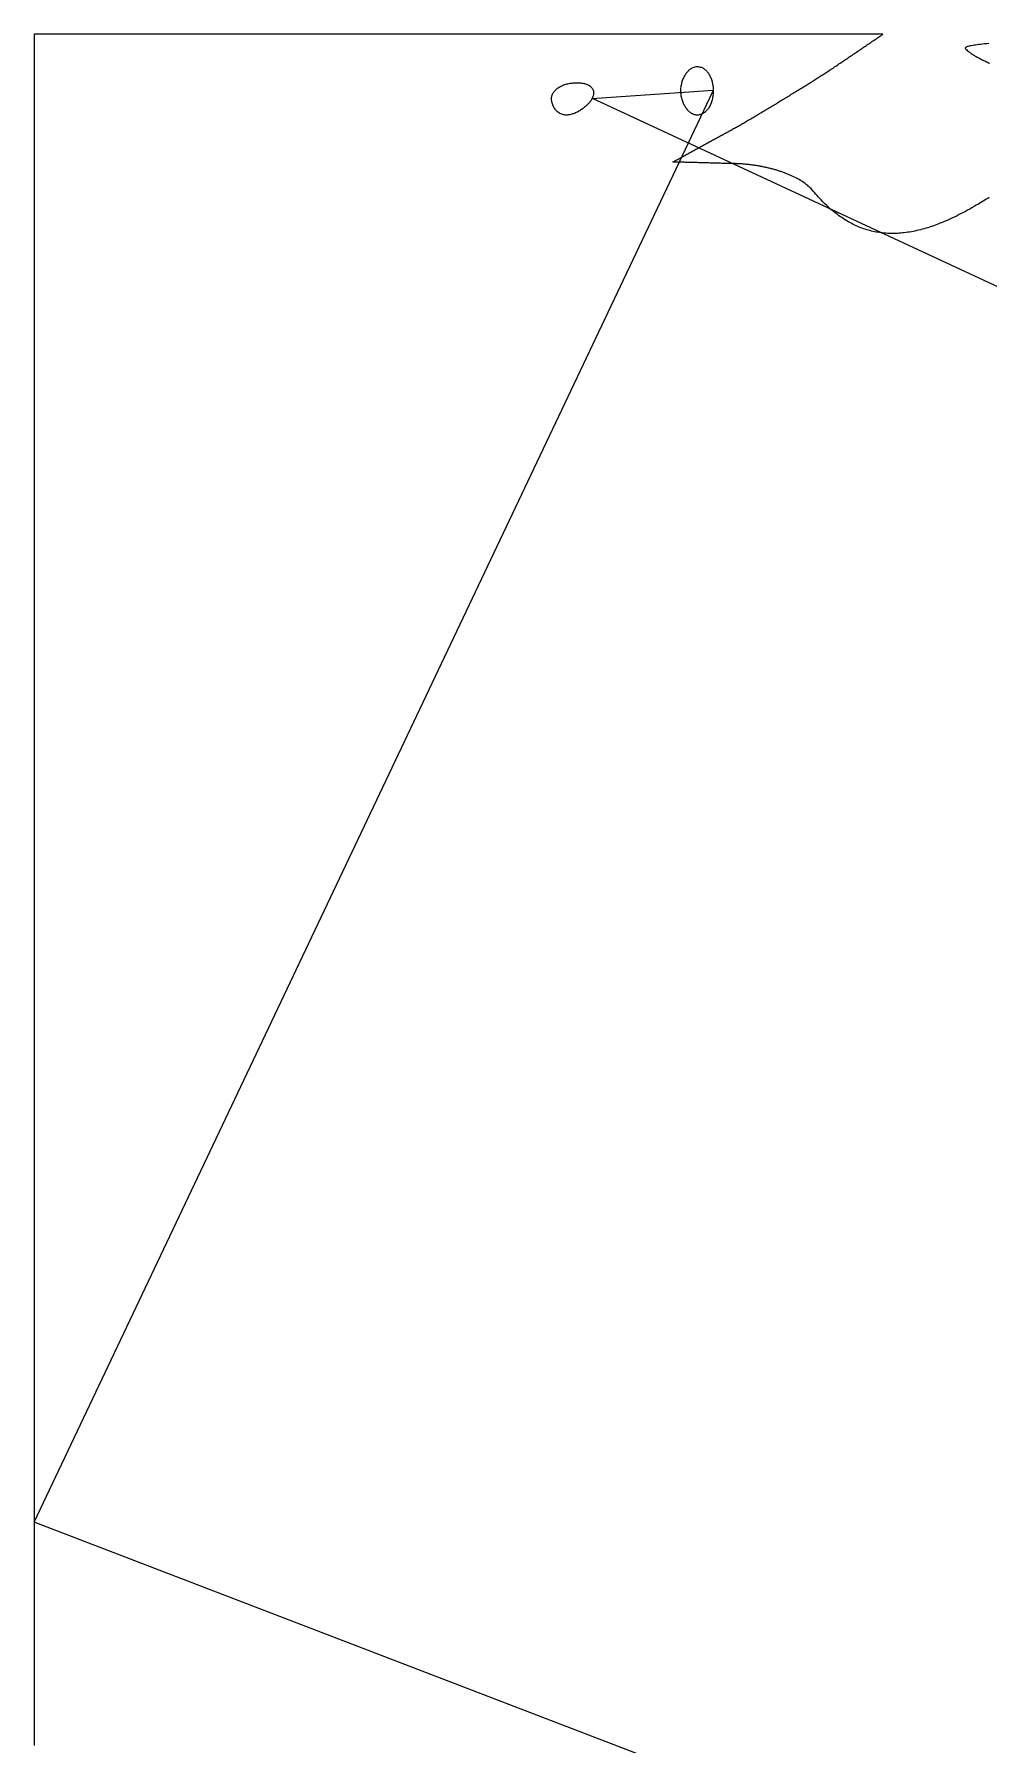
# Model space of a CAD drawing. Header units: metres. Extents: x 0 to 2740, y 0 to 1840.
# Drawn here: x 0 to 590, y 782 to 1840 of the extents above; entities that cross this region are included whole.
import ezdxf

# ---------------------------------------------------------------- set-up
doc = ezdxf.new("R2010")
doc.units = ezdxf.units.M

msp = doc.modelspace()

# ---------------------------------------------------------------- linework, layer by layer
for points in [[(590.749617, 1739.060546), (589.832504, 1738.496752), (588.899875, 1737.92775), (587.951616, 1737.353408), (586.987613, 1736.773594), (586.007752, 1736.188176), (585.011919, 1735.597022), (584, 1735), (582.65419, 1734.199), (581.31672, 1733.416), (579.98753, 1732.651), (578.66656, 1731.904), (577.35375, 1731.175), (576.04904, 1730.464), (574.75237, 1729.771), (573.46368, 1729.096), (572.18291, 1728.439), (570.91, 1727.8), (569.64489, 1727.179), (568.38752, 1726.576), (567.13783, 1725.991), (565.89576, 1725.424), (564.66125, 1724.875), (563.43424, 1724.344), (562.21467, 1723.831), (561.00248, 1723.336), (559.79761, 1722.859), (558.6, 1722.4), (557.40959, 1721.959), (556.22632, 1721.536), (555.05013, 1721.131), (553.88096, 1720.744), (552.71875, 1720.375), (551.56344, 1720.024), (550.41497, 1719.691), (549.27328, 1719.376), (548.13831, 1719.079), (547.01, 1718.8), (545.88829, 1718.539), (544.77312, 1718.296), (543.66443, 1718.071), (542.56216, 1717.864), (541.46625, 1717.675), (540.37664, 1717.504), (539.29327, 1717.351), (538.21608, 1717.216), (537.14501, 1717.099), (536.08, 1717), (535.02099, 1716.919), (533.96792, 1716.856), (532.92073, 1716.811), (531.87936, 1716.784), (530.84375, 1716.775), (529.81384, 1716.784), (528.78957, 1716.811), (527.77088, 1716.856), (526.75771, 1716.919), (525.75, 1717), (524.74769, 1717.099), (523.75072, 1717.216), (522.75903, 1717.351), (521.77256, 1717.504), (520.79125, 1717.675), (519.81504, 1717.864), (518.84387, 1718.071), (517.87768, 1718.296), (516.91641, 1718.539), (515.96, 1718.8), (515.00839, 1719.079), (514.06152, 1719.376), (513.11933, 1719.691), (512.18176, 1720.024), (511.24875, 1720.375), (510.32024, 1720.744), (509.39617, 1721.131), (508.47648, 1721.536), (507.56111, 1721.959), (506.65, 1722.4), (505.74309, 1722.859), (504.84032, 1723.336), (503.94163, 1723.831), (503.04696, 1724.344), (502.15625, 1724.875), (501.26944, 1725.424), (500.38647, 1725.991), (499.50728, 1726.576), (498.63181, 1727.179), (497.76, 1727.8), (496.89179, 1728.439), (496.02712, 1729.096), (495.16593, 1729.771), (494.30816, 1730.464), (493.45375, 1731.175), (492.60264, 1731.904), (491.75477, 1732.651), (490.91008, 1733.416), (490.06851, 1734.199), (489.23, 1735), (488.39449, 1735.819), (487.56192, 1736.656), (486.73223, 1737.511), (485.90536, 1738.384), (485.08125, 1739.275), (484.25984, 1740.184), (483.44107, 1741.111), (482.62488, 1742.056), (481.81121, 1743.019), (481, 1744), (480.504504, 1744.53756), (479.978432, 1745.07008), (479.422408, 1745.59732), (478.837056, 1746.11904), (478.223, 1746.635), (477.580864, 1747.14496), (476.911272, 1747.64868), (476.214848, 1748.14592), (475.492216, 1748.63644), (474.744, 1749.12), (473.970824, 1749.59636), (473.173312, 1750.06528), (472.352088, 1750.52652), (471.507776, 1750.97984), (470.641, 1751.425), (469.752384, 1751.86176), (469.300081, 1752.076915), (468.842552, 1752.28988), (468.379875, 1752.500625), (467.912128, 1752.70912), (467.439389, 1752.915335), (466.961736, 1753.11924), (466.479247, 1753.320805), (465.992, 1753.52), (465.500073, 1753.716795), (465.003544, 1753.91116), (464.502491, 1754.103065), (463.996992, 1754.29248), (463.487125, 1754.479375), (462.972968, 1754.66372), (462.454599, 1754.845485), (461.932096, 1755.02464), (461.405537, 1755.201155), (460.875, 1755.375), (460.340563, 1755.546145), (459.802304, 1755.71456), (459.260301, 1755.880215), (458.714632, 1756.04308), (458.165375, 1756.203125), (457.612608, 1756.36032), (457.056409, 1756.514635), (456.496856, 1756.66604), (455.934027, 1756.814505), (455.368, 1756.96), (454.798853, 1757.102495), (454.226664, 1757.24196), (453.651511, 1757.378365), (453.073472, 1757.51168), (452.492625, 1757.641875), (451.909048, 1757.76892), (451.322819, 1757.892785), (450.734016, 1758.01344), (450.142717, 1758.130855), (449.549, 1758.245), (448.952943, 1758.355845), (448.354624, 1758.46336), (447.754121, 1758.567515), (447.151512, 1758.66828), (446.546875, 1758.765625), (445.940288, 1758.85952), (445.331829, 1758.949935), (444.721576, 1759.03684), (444.109607, 1759.120205), (443.496, 1759.2), (442.880833, 1759.276195), (442.264184, 1759.34876), (441.646131, 1759.417665), (441.026752, 1759.48288), (440.406125, 1759.544375), (439.784328, 1759.60212), (439.161439, 1759.656085), (438.537536, 1759.70624), (437.912697, 1759.752555), (437.287, 1759.795), (436.660523, 1759.833545), (436.033344, 1759.86816), (435.405541, 1759.898815), (434.777192, 1759.92548), (434.148375, 1759.948125), (433.519168, 1759.96672), (432.889649, 1759.981235), (432.259896, 1759.99164), (431.629987, 1759.997905), (431, 1760), (430.28, 1760.02), (429.56, 1760.04), (428.84, 1760.06), (428.12, 1760.08), (427.4, 1760.1), (426.68, 1760.12), (425.96, 1760.14), (425.24, 1760.16), (424.52, 1760.18), (423.8, 1760.2), (423.08, 1760.22), (422.36, 1760.24), (421.64, 1760.26), (420.92, 1760.28), (420.2, 1760.3), (419.48, 1760.32), (418.76, 1760.34), (418.04, 1760.36), (417.32, 1760.38), (416.6, 1760.4), (415.88, 1760.42), (415.16, 1760.44), (414.44, 1760.46), (413.72, 1760.48), (413, 1760.5), (412.28, 1760.52), (411.56, 1760.54), (410.84, 1760.56), (410.12, 1760.58), (409.4, 1760.6), (408.68, 1760.62), (407.96, 1760.64), (407.24, 1760.66), (406.52, 1760.68), (405.8, 1760.7), (405.08, 1760.72), (404.36, 1760.74), (403.64, 1760.76), (402.92, 1760.78), (402.2, 1760.8), (401.48, 1760.82), (400.76, 1760.84), (400.04, 1760.86), (399.32, 1760.88), (398.6, 1760.9), (397.88, 1760.92), (397.16, 1760.94), (396.44, 1760.96), (395.72, 1760.98), (395, 1761), (395.62, 1761.34), (396.24, 1761.68), (396.86, 1762.02), (397.48, 1762.36), (398.1, 1762.7), (398.72, 1763.04), (399.34, 1763.38), (399.96, 1763.72), (400.58, 1764.06), (401.2, 1764.4), (401.82, 1764.74), (402.44, 1765.08), (403.06, 1765.42), (403.68, 1765.76), (404.3, 1766.1), (404.92, 1766.44), (405.54, 1766.78), (406.16, 1767.12), (406.78, 1767.46), (407.4, 1767.8), (408.02, 1768.14), (408.64, 1768.48), (409.26, 1768.82), (409.88, 1769.16), (410.5, 1769.5), (411.12, 1769.84), (411.74, 1770.18), (412.36, 1770.52), (412.98, 1770.86), (413.6, 1771.2), (414.22, 1771.54), (414.84, 1771.88), (415.46, 1772.22), (416.08, 1772.56), (416.7, 1772.9), (417.32, 1773.24), (417.94, 1773.58), (418.56, 1773.92), (419.18, 1774.26), (419.8, 1774.6), (420.42, 1774.94), (421.04, 1775.28), (421.66, 1775.62), (422.28, 1775.96), (422.9, 1776.3), (423.52, 1776.64), (424.14, 1776.98), (424.76, 1777.32), (425.38, 1777.66), (426, 1778), (426.513578, 1778.272685), (427.034224, 1778.55068), (427.561806, 1778.833895), (428.096192, 1779.12224), (428.63725, 1779.415625), (429.184848, 1779.71396), (429.738854, 1780.017155), (430.299136, 1780.32512), (430.865562, 1780.637765), (431.438, 1780.955), (432.016318, 1781.276735), (432.600384, 1781.60288), (433.190066, 1781.933345), (433.785232, 1782.26804), (434.38575, 1782.606875), (434.991488, 1782.94976), (435.602314, 1783.296605), (436.218096, 1783.64732), (436.838702, 1784.001815), (437.464, 1784.36), (438.093858, 1784.721785), (438.728144, 1785.08708), (439.366726, 1785.455795), (440.009472, 1785.82784), (440.65625, 1786.203125), (441.306928, 1786.58156), (441.961374, 1786.963055), (442.619456, 1787.34752), (443.281042, 1787.734865), (443.946, 1788.125), (444.614198, 1788.517835), (445.285504, 1788.91328), (445.959786, 1789.311245), (446.636912, 1789.71164), (447.31675, 1790.114375), (447.999168, 1790.51936), (448.684034, 1790.926505), (449.371216, 1791.33572), (450.060582, 1791.746915), (450.752, 1792.16), (451.445338, 1792.574885), (452.140464, 1792.99148), (452.837246, 1793.409695), (453.535552, 1793.82944), (454.23525, 1794.250625), (454.936208, 1794.67316), (455.638294, 1795.096955), (456.341376, 1795.52192), (457.045322, 1795.947965), (457.75, 1796.375), (458.455278, 1796.802935), (459.161024, 1797.23168), (459.867106, 1797.661145), (460.573392, 1798.09124), (461.27975, 1798.521875), (461.986048, 1798.95296), (462.692154, 1799.384405), (463.397936, 1799.81612), (464.103262, 1800.248015), (464.808, 1800.68), (465.512018, 1801.111985), (466.215184, 1801.54388), (466.917366, 1801.975595), (467.618432, 1802.40704), (468.31825, 1802.838125), (469.016688, 1803.26876), (469.713614, 1803.698855), (470.408896, 1804.12832), (471.102402, 1804.557065), (471.794, 1804.985), (472.483558, 1805.412035), (473.170944, 1805.83808), (473.856026, 1806.263045), (474.538672, 1806.68684), (475.21875, 1807.109375), (475.896128, 1807.53056), (476.570674, 1807.950305), (477.242256, 1808.36852), (477.910742, 1808.785115), (478.576, 1809.2), (479.237898, 1809.613085), (479.896304, 1810.02428), (480.551086, 1810.433495), (481.202112, 1810.84064), (481.84925, 1811.245625), (482.492368, 1811.64836), (483.131334, 1812.048755), (483.766016, 1812.44672), (484.396282, 1812.842165), (485.022, 1813.235), (485.643038, 1813.625135), (486.259264, 1814.01248), (486.870546, 1814.396945), (487.476752, 1814.77844), (488.07775, 1815.156875), (488.673408, 1815.53216), (489.263594, 1815.904205), (489.848176, 1816.27292), (490.427022, 1816.638215), (491, 1817), (491.68, 1817.46), (492.36, 1817.92), (493.04, 1818.38), (493.72, 1818.84), (494.4, 1819.3), (495.08, 1819.76), (495.76, 1820.22), (496.44, 1820.68), (497.12, 1821.14), (497.8, 1821.6), (498.48, 1822.06), (499.16, 1822.52), (499.84, 1822.98), (500.52, 1823.44), (501.2, 1823.9), (501.88, 1824.36), (502.56, 1824.82), (503.24, 1825.28), (503.92, 1825.74), (504.6, 1826.2), (505.28, 1826.66), (505.96, 1827.12), (506.64, 1827.58), (507.32, 1828.04), (508, 1828.5), (508.68, 1828.96), (509.36, 1829.42), (510.04, 1829.88), (510.72, 1830.34), (511.4, 1830.8), (512.08, 1831.26), (512.76, 1831.72), (513.44, 1832.18), (514.12, 1832.64), (514.8, 1833.1), (515.48, 1833.56), (516.16, 1834.02), (516.84, 1834.48), (517.52, 1834.94), (518.2, 1835.4), (518.88, 1835.86), (519.56, 1836.32), (520.24, 1836.78), (520.92, 1837.24), (521.6, 1837.7), (522.28, 1838.16), (522.96, 1838.62), (523.64, 1839.08), (524.32, 1839.54), (525, 1840), (522.38, 1840), (519.76, 1840), (517.14, 1840), (514.52, 1840), (511.9, 1840), (509.28, 1840), (506.66, 1840), (504.04, 1840), (501.42, 1840), (498.8, 1840), (496.18, 1840), (493.56, 1840), (490.94, 1840), (488.32, 1840), (485.7, 1840), (483.08, 1840), (480.46, 1840), (477.84, 1840), (475.22, 1840), (472.6, 1840), (469.98, 1840), (467.36, 1840), (464.74, 1840), (462.12, 1840), (459.5, 1840), (456.88, 1840), (454.26, 1840), (451.64, 1840), (449.02, 1840), (446.4, 1840), (443.78, 1840), (441.16, 1840), (438.54, 1840), (435.92, 1840), (433.3, 1840), (430.68, 1840), (428.06, 1840), (425.44, 1840), (422.82, 1840), (420.2, 1840), (417.58, 1840), (414.96, 1840), (412.34, 1840), (409.72, 1840), (407.1, 1840), (404.48, 1840), (401.86, 1840), (399.24, 1840), (396.62, 1840), (394, 1840), (391.38, 1840), (388.76, 1840), (386.14, 1840), (383.52, 1840), (380.9, 1840), (378.28, 1840), (375.66, 1840), (373.04, 1840), (370.42, 1840), (367.8, 1840), (365.18, 1840), (362.56, 1840), (359.94, 1840), (357.32, 1840), (354.7, 1840), (352.08, 1840), (349.46, 1840), (346.84, 1840), (344.22, 1840), (341.6, 1840), (338.98, 1840), (336.36, 1840), (333.74, 1840), (331.12, 1840), (328.5, 1840), (325.88, 1840), (323.26, 1840), (320.64, 1840), (318.02, 1840), (315.4, 1840), (312.78, 1840), (310.16, 1840), (307.54, 1840), (304.92, 1840), (302.3, 1840), (299.68, 1840), (297.06, 1840), (294.44, 1840), (291.82, 1840), (289.2, 1840), (286.58, 1840), (283.96, 1840), (281.34, 1840), (278.72, 1840), (276.1, 1840), (273.48, 1840), (270.86, 1840), (268.24, 1840), (265.62, 1840), (263, 1840), (260.37, 1840), (257.74, 1840), (255.11, 1840), (252.48, 1840), (249.85, 1840), (247.22, 1840), (244.59, 1840), (241.96, 1840), (239.33, 1840), (236.7, 1840), (234.07, 1840), (231.44, 1840), (228.81, 1840), (226.18, 1840), (223.55, 1840), (220.92, 1840), (218.29, 1840), (215.66, 1840), (213.03, 1840), (210.4, 1840), (207.77, 1840), (205.14, 1840), (202.51, 1840), (199.88, 1840), (197.25, 1840), (194.62, 1840), (191.99, 1840), (189.36, 1840), (186.73, 1840), (184.1, 1840), (181.47, 1840), (178.84, 1840), (176.21, 1840), (173.58, 1840), (170.95, 1840), (168.32, 1840), (165.69, 1840), (163.06, 1840), (160.43, 1840), (157.8, 1840), (155.17, 1840), (152.54, 1840), (149.91, 1840), (147.28, 1840), (144.65, 1840), (142.02, 1840), (139.39, 1840), (136.76, 1840), (134.13, 1840), (131.5, 1840), (128.87, 1840), (126.24, 1840), (123.61, 1840), (120.98, 1840), (118.35, 1840), (115.72, 1840), (113.09, 1840), (110.46, 1840), (107.83, 1840), (105.2, 1840), (102.57, 1840), (99.94, 1840), (97.31, 1840), (94.68, 1840), (92.05, 1840), (89.42, 1840), (86.79, 1840), (84.16, 1840), (81.53, 1840), (78.9, 1840), (76.27, 1840), (73.64, 1840), (71.01, 1840), (68.38, 1840), (65.75, 1840), (63.12, 1840), (60.49, 1840), (57.86, 1840), (55.23, 1840), (52.6, 1840), (49.97, 1840), (47.34, 1840), (44.71, 1840), (42.08, 1840), (39.45, 1840), (36.82, 1840), (34.19, 1840), (31.56, 1840), (28.93, 1840), (26.3, 1840), (23.67, 1840), (21.04, 1840), (18.41, 1840), (15.78, 1840), (13.15, 1840), (10.52, 1840), (7.89, 1840), (5.26, 1840), (2.63, 1840), (0, 1840), (0, 1830.8), (0, 1821.6), (0, 1812.4), (0, 1803.2), (0, 1794), (0, 1784.8), (0, 1775.6), (0, 1766.4), (0, 1757.2), (0, 1748), (0, 1738.8), (0, 1729.6), (0, 1720.4), (0, 1711.2), (0, 1702), (0, 1692.8), (0, 1683.6), (0, 1674.4), (0, 1665.2), (0, 1656), (0, 1646.8), (0, 1637.6), (0, 1628.4), (0, 1619.2), (0, 1610), (0, 1600.8), (0, 1591.6), (0, 1582.4), (0, 1573.2), (0, 1564), (0, 1554.8), (0, 1545.6), (0, 1536.4), (0, 1527.2), (0, 1518), (0, 1508.8), (0, 1499.6), (0, 1490.4), (0, 1481.2), (0, 1472), (0, 1462.8), (0, 1453.6), (0, 1444.4), (0, 1435.2), (0, 1426), (0, 1416.8), (0, 1407.6), (0, 1398.4), (0, 1389.2), (0, 1380), (0, 1370.8), (0, 1361.6), (0, 1352.4), (0, 1343.2), (0, 1334), (0, 1324.8), (0, 1315.6), (0, 1306.4), (0, 1297.2), (0, 1288), (0, 1278.8), (0, 1269.6), (0, 1260.4), (0, 1251.2), (0, 1242), (0, 1232.8), (0, 1223.6), (0, 1214.4), (0, 1205.2), (0, 1196), (0, 1186.8), (0, 1177.6), (0, 1168.4), (0, 1159.2), (0, 1150), (0, 1140.8), (0, 1131.6), (0, 1122.4), (0, 1113.2), (0, 1104), (0, 1094.8), (0, 1085.6), (0, 1076.4), (0, 1067.2), (0, 1058), (0, 1048.8), (0, 1039.6), (0, 1030.4), (0, 1021.2), (0, 1012), (0, 1002.8), (0, 993.6), (0, 984.4), (0, 975.2), (0, 966), (0, 956.8), (0, 947.6), (0, 938.4), (0, 929.2), (0, 920), (420, 1805), (419.989254, 1804.282862), (419.957232, 1803.572096), (419.904258, 1802.868674), (419.830656, 1802.173568), (419.73675, 1801.48775), (419.622864, 1800.812192), (419.489322, 1800.147866), (419.336448, 1799.495744), (419.164566, 1798.856798), (418.974, 1798.232), (418.765074, 1797.622322), (418.538112, 1797.028736), (418.293438, 1796.452214), (418.031376, 1795.893728), (417.75225, 1795.35425), (417.456384, 1794.834752), (417.144102, 1794.336206), (416.815728, 1793.859584), (416.471586, 1793.405858), (416.112, 1792.976), (415.737294, 1792.570982), (415.347792, 1792.191776), (414.943818, 1791.839354), (414.525696, 1791.514688), (414.09375, 1791.21875), (413.648304, 1790.952512), (413.189682, 1790.716946), (412.718208, 1790.513024), (412.234206, 1790.341718), (411.738, 1790.204), (411.229914, 1790.100842), (410.710272, 1790.033216), (410.179398, 1790.002094), (409.550135, 1790.018738), (408.951715, 1790.100842), (408.356655, 1790.246114), (407.766875, 1790.45225), (407.184295, 1790.716946), (406.610835, 1791.037898), (406.18788, 1791.314144), (405.771945, 1791.619766), (405.36384, 1791.953792), (404.964375, 1792.31525), (404.57436, 1792.703168), (404.194605, 1793.116574), (403.82592, 1793.554496), (403.469115, 1794.015962), (403.125, 1794.5), (402.794385, 1795.005638), (402.47808, 1795.531904), (402.176895, 1796.077826), (401.89164, 1796.642432), (401.623125, 1797.22475), (401.37216, 1797.823808), (401.139555, 1798.438634), (400.92612, 1799.068256), (400.732665, 1799.711702), (400.56, 1800.368), (400.408935, 1801.036178), (400.28028, 1801.715264), (400.174845, 1802.404286), (400.09344, 1803.102272), (400.036875, 1803.80825), (400.00596, 1804.521248), (400.001495, 1805.239694), (400.02368, 1805.954816), (400.071785, 1806.663242), (400.145, 1807.364), (400.242515, 1808.056118), (400.36352, 1808.738624), (400.507205, 1809.410546), (400.67276, 1810.070912), (400.859375, 1810.71875), (401.06624, 1811.353088), (401.292545, 1811.972954), (401.53748, 1812.577376), (401.800235, 1813.165382), (402.08, 1813.736), (402.375965, 1814.288258), (402.68732, 1814.821184), (403.013255, 1815.333806), (403.35296, 1815.825152), (403.705625, 1816.29425), (404.07044, 1816.740128), (404.446595, 1817.161814), (404.83328, 1817.558336), (405.229685, 1817.928722), (405.635, 1818.272), (406.048415, 1818.587198), (406.46912, 1818.873344), (407.04, 1819.208), (407.62048, 1819.486976), (408.20864, 1819.707968), (408.80256, 1819.868672), (409.40032, 1819.966784), (410, 1820), (410.534546, 1819.981262), (411.057968, 1819.925696), (411.569942, 1819.834274), (412.070144, 1819.707968), (412.55825, 1819.54775), (413.033936, 1819.354592), (413.496878, 1819.129466), (413.946752, 1818.873344), (414.383234, 1818.587198), (414.806, 1818.272), (415.214726, 1817.928722), (415.609088, 1817.558336), (415.988762, 1817.161814), (416.353424, 1816.740128), (416.70275, 1816.29425), (417.036416, 1815.825152), (417.354098, 1815.333806), (417.655472, 1814.821184), (417.940214, 1814.288258), (418.208, 1813.736), (418.458506, 1813.165382), (418.691408, 1812.577376), (418.906382, 1811.972954), (419.103104, 1811.353088), (419.28125, 1810.71875), (419.440496, 1810.070912), (419.580518, 1809.410546), (419.700992, 1808.738624), (419.801594, 1808.056118), (419.882, 1807.364), (419.941886, 1806.663242), (419.980928, 1805.954816), (419.998802, 1805.239694), (345, 1800), (344.719335, 1799.550135), (344.41788, 1799.10108), (344.096445, 1798.653645), (343.75584, 1798.20864), (343.396875, 1797.766875), (343.02036, 1797.32916), (342.627105, 1796.896305), (342.21792, 1796.46912), (341.793615, 1796.048415), (341.355, 1795.635), (340.902885, 1795.229685), (340.43808, 1794.83328), (339.961395, 1794.446595), (339.47364, 1794.07044), (338.975625, 1793.705625), (338.46816, 1793.35296), (337.952055, 1793.013255), (337.42812, 1792.68732), (336.897165, 1792.375965), (336.36, 1792.08), (335.817435, 1791.800235), (335.27028, 1791.53748), (334.719345, 1791.292545), (334.16544, 1791.06624), (333.609375, 1790.859375), (333.05196, 1790.67276), (332.494005, 1790.507205), (331.93632, 1790.36352), (331.379715, 1790.242515), (330.825, 1790.145), (330.272985, 1790.071785), (329.72448, 1790.02368), (329.180295, 1790.001495), (328.552781, 1790.013365), (327.965729, 1790.071785), (327.390293, 1790.174845), (326.827625, 1790.320625), (326.278877, 1790.507205), (325.745201, 1790.732665), (325.227749, 1790.995085), (324.727673, 1791.292545), (324.246125, 1791.623125), (323.784257, 1791.984905), (323.343221, 1792.375965), (322.924169, 1792.794385), (322.528253, 1793.238245), (322.156625, 1793.705625), (321.810437, 1794.194605), (321.490841, 1794.703265), (321.198989, 1795.229685), (320.936033, 1795.771945), (320.703125, 1796.328125), (320.501417, 1796.896305), (320.332061, 1797.474565), (320.196209, 1798.060985), (320.095013, 1798.653645), (320.029625, 1799.250625), (320.001197, 1799.850005), (320.00836, 1800.357584), (320.051875, 1800.88475), (320.13184, 1801.400576), (320.247445, 1801.904738), (320.39788, 1802.396912), (320.582335, 1802.876774), (320.8, 1803.344), (321.050065, 1803.798266), (321.33172, 1804.239248), (321.644155, 1804.666622), (321.98656, 1805.080064), (322.358125, 1805.47925), (322.75804, 1805.863856), (323.185495, 1806.233558), (323.63968, 1806.588032), (324.119785, 1806.926954), (324.625, 1807.25), (325.154515, 1807.556846), (325.70752, 1807.847168), (326.283205, 1808.120642), (326.88076, 1808.376944), (327.499375, 1808.61575), (328.13824, 1808.836736), (328.796545, 1809.039578), (329.47348, 1809.223952), (330.168235, 1809.389534), (330.88, 1809.536), (331.607965, 1809.663026), (332.35132, 1809.770288), (332.85504, 1809.830656), (333.365, 1809.882), (333.88096, 1809.924224), (334.40268, 1809.957232), (334.92992, 1809.980928), (335.46244, 1809.995216), (336, 1810), (336.709119, 1809.989254), (337.396152, 1809.957232), (338.060613, 1809.904258), (338.702016, 1809.830656), (339.319875, 1809.73675), (339.913704, 1809.622864), (340.483017, 1809.489322), (341.027328, 1809.336448), (341.546151, 1809.164566), (342.039, 1808.974), (342.505389, 1808.765074), (343.085241, 1808.458506), (343.616037, 1808.120642), (344.096625, 1807.75225), (344.525853, 1807.354098), (344.902569, 1806.926954), (345.225621, 1806.471586), (345.493857, 1805.988762), (345.706125, 1805.47925), (345.861273, 1804.943818), (345.958149, 1804.383234), (345.995601, 1803.798266), (345.972477, 1803.189682), (345.887625, 1802.55825), (345.739893, 1801.904738), (345.587136, 1801.400576), (345.397875, 1800.88475), (345.171624, 1800.357584), (2120, 976)], [(590.49138, 1834.254799), (589.11552, 1834.122856), (587.80494, 1833.989917), (586.56, 1833.856), (585.38106, 1833.721123), (584.26848, 1833.585304), (583.22262, 1833.448561), (582.24384, 1833.310912), (581.3325, 1833.172375), (580.48896, 1833.032968), (579.71358, 1832.892709), (579.00672, 1832.751616), (578.36874, 1832.609707), (577.8, 1832.467), (577.30086, 1832.323513), (576.51282, 1832.034271), (576.0075, 1831.742125), (575.85654, 1831.149697), (576.309512, 1830.69884), (576.808625, 1830.243125), (577.347968, 1829.78336), (577.925759, 1829.320355), (578.331433, 1829.010285), (578.752875, 1828.699375), (579.189557, 1828.387865), (579.640951, 1828.075995), (580.106529, 1827.764005), (580.585763, 1827.452135), (581.078125, 1827.140625), (581.583087, 1826.829715), (582.100121, 1826.519645), (582.628699, 1826.210655), (583.168293, 1825.902985), (583.718375, 1825.596875), (584.278417, 1825.292565), (584.847891, 1824.990295), (585.426269, 1824.690305), (586.013023, 1824.392835), (586.607625, 1824.098125), (587.209547, 1823.806415), (587.818261, 1823.517945), (588.433239, 1823.232955), (589.053953, 1822.951685), (589.679875, 1822.674375), (590.310477, 1822.401265), (590.945231, 1822.132595)], [(2156.177592, 92.248344), (0, 920), (0, 910.8), (0, 901.6), (0, 892.4), (0, 883.2), (0, 874), (0, 864.8), (0, 855.6), (0, 846.4), (0, 837.2), (0, 828), (0, 818.8), (0, 809.6), (0, 800.4), (0, 791.2), (0, 782)]]:
    msp.add_lwpolyline(points)

doc.saveas('drawing.dxf')
